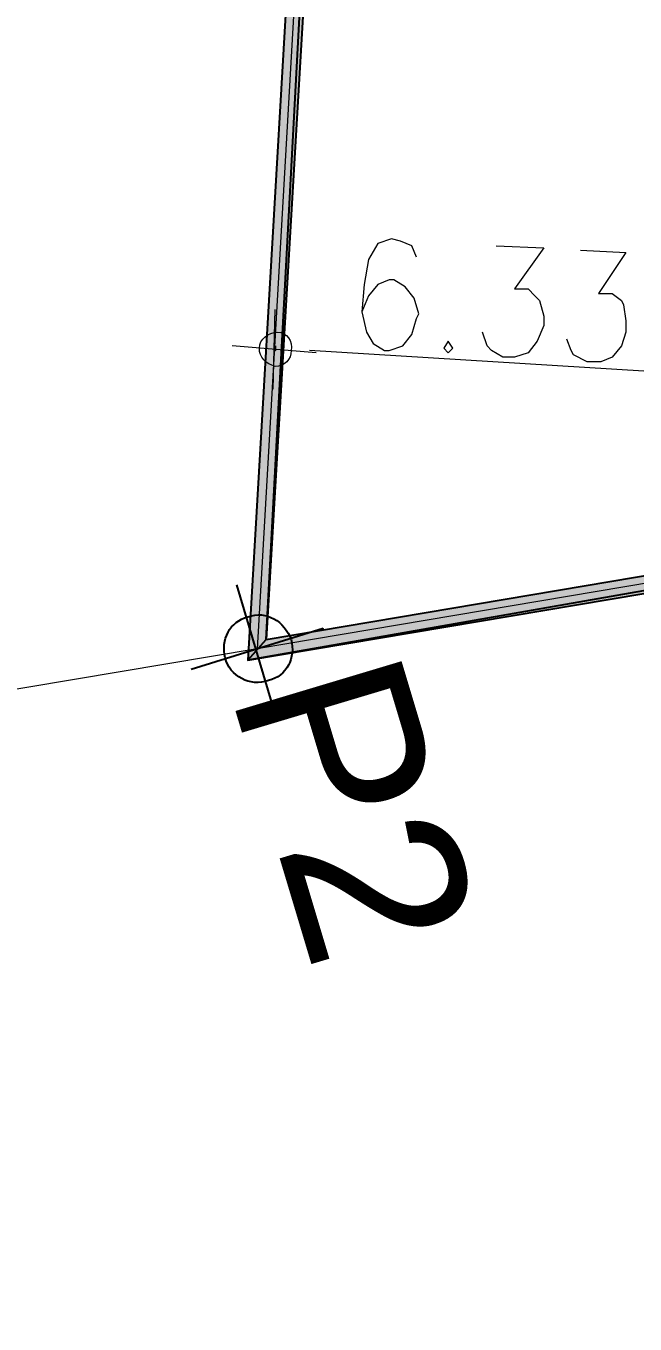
# Model space of a CAD drawing. Header units: millimetres. Extents: x 2928 to 3112, y 1220 to 1280.
# Drawn here: x 2998.357 to 2999.249, y 1260.569 to 1262.469 of the extents above; entities that cross this region are included whole.
import ezdxf

# ---------------------------------------------------------------- set-up
doc = ezdxf.new("R2010")
doc.units = ezdxf.units.MM
doc.styles.add('Arial$001', font='arial.ttf', dxfattribs={"height": 3.564})

msp = doc.modelspace()

# ---------------------------------------------------------------- hatches: boundary and pattern name
at = {"true_color": 0xdd0000}
h = msp.add_hatch(color=12, dxfattribs=at)
h.paths.add_polyline_path([(3002.98886, 1267.45733), (3002.96553, 1267.46066), (3002.68219, 1262.21392)])
h.paths.add_polyline_path([(3002.96553, 1267.46066), (3002.68219, 1262.21392), (3002.65886, 1262.23725)])
h.paths.add_polyline_path([(3002.68219, 1262.21392), (3002.65886, 1262.23725), (2998.68214, 1261.54058)])
h.paths.add_polyline_path([(3002.65886, 1262.23725), (2998.68214, 1261.54058), (2998.7088, 1261.57058)])
h.paths.add_polyline_path([(2998.68214, 1261.54058), (2998.7088, 1261.57058), (2998.98881, 1266.80065)])
h.paths.add_polyline_path([(2998.7088, 1261.57058), (2998.98881, 1266.80065), (2999.01547, 1266.77732)])
h.paths.add_polyline_path([(2998.98881, 1266.80065), (2999.01547, 1266.77732), (3002.97553, 1267.47066)])
h.paths.add_polyline_path([(2999.01547, 1266.77732), (3002.97553, 1267.47066), (3002.97886, 1267.44733)])

# ---------------------------------------------------------------- linework, layer by layer
at = {"color": 7, "linetype": 'Continuous', "lineweight": 5, "true_color": 0x000007}
msp.add_lwpolyline([(2999.00214, 1266.79065), (3002.97886, 1267.46066), (3002.66886, 1262.22725), (2998.69547, 1261.55724)], dxfattribs=at)
at = {"color": 12, "linetype": 'Continuous', "lineweight": -2, "true_color": 0xdd0000}
for points in [[(2998.68214, 1261.54058), (2998.7088, 1261.57058), (2998.98881, 1266.80065)], [(2998.7088, 1261.57058), (2998.98881, 1266.80065), (2999.01547, 1266.77732)], [(3002.68219, 1262.21392), (3002.65886, 1262.23725), (2998.68214, 1261.54058)], [(3002.65886, 1262.23725), (2998.68214, 1261.54058), (2998.7088, 1261.57058)]]:
    msp.add_lwpolyline(points, close=True, dxfattribs=at)
at = {"color": 252, "linetype": 'Continuous', "lineweight": 5, "true_color": 0x989898}
for points in [[(2997.14878, 1261.29724), (2997.29878, 1263.74394), (2998.82881, 1263.87728), (2998.69547, 1261.55724)], [(2996.73878, 1254.68381), (3002.65553, 1256.53051), (3002.58219, 1260.7139), (3002.66886, 1262.22725), (2998.69547, 1261.55724), (2997.14878, 1261.29724)]]:
    msp.add_lwpolyline(points, close=True, dxfattribs=at)
at = {"color": 7, "linetype": 'Continuous', "lineweight": 9, "true_color": 0x000007}
for points in [[(2998.92881, 1262.13059), (2998.92214, 1262.14725), (2998.90547, 1262.15392), (2998.89214, 1262.15725), (2998.87214, 1262.15059), (2998.85881, 1262.12725), (2998.85214, 1262.09059), (2998.84881, 1262.05058), (2998.85547, 1262.02058), (2998.86547, 1262.00392), (2998.88214, 1261.99392), (2998.88881, 1261.99392), (2998.90881, 1262.00058), (2998.92214, 1262.01725), (2998.92881, 1262.04058), (2998.93214, 1262.04725), (2998.92547, 1262.07059), (2998.91214, 1262.08725), (2998.89547, 1262.09725), (2998.88881, 1262.09725), (2998.87214, 1262.09059), (2998.85881, 1262.07392), (2998.84881, 1262.05058)], [(2999.04548, 1262.14725), (2999.11548, 1262.14392), (2999.07214, 1262.08392), (2999.09214, 1262.08392), (2999.10214, 1262.07392), (2999.10881, 1262.06725), (2999.11548, 1262.04392), (2999.11548, 1262.03058), (2999.10548, 1262.00725), (2999.09214, 1261.99058), (2999.07214, 1261.98392), (2999.05548, 1261.98392), (2999.03881, 1261.99392), (2999.03214, 1262.00058), (2999.02547, 1262.02058)], [(2999.16881, 1262.14059), (2999.23548, 1262.13725), (2999.19548, 1262.07725), (2999.21548, 1262.07725), (2999.22881, 1262.06725), (2999.23214, 1262.06058), (2999.23548, 1262.03725), (2999.23548, 1262.02058), (2999.22881, 1262.00058), (2999.21548, 1261.98392), (2999.19881, 1261.97725), (2999.17881, 1261.97725), (2999.15881, 1261.98725), (2999.15548, 1261.99392), (2999.14881, 1262.01058)]]:
    msp.add_lwpolyline(points, dxfattribs=at)
at = {"color": 252, "linetype": 'Continuous', "lineweight": 5, "true_color": 0x989898}
for points in [[(2998.7188, 1261.93725), (2998.72214, 1262.05392), (2998.72214, 1262.05392)], [(2998.78214, 1261.99058), (2998.6588, 1262.00058), (2998.6588, 1262.00058)]]:
    msp.add_lwpolyline(points, dxfattribs=at)
at = {"color": 253, "linetype": 'Continuous', "lineweight": -2, "true_color": 0x9a9a9a}
msp.add_lwpolyline([(2998.72214, 1262.00058), (2998.72214, 1261.99392), (2998.72214, 1261.99392)], dxfattribs=at)
at = {"color": 7, "linetype": 'Continuous', "lineweight": 9, "true_color": 0x000007}
msp.add_lwpolyline([(2998.97547, 1262.00725), (2998.96881, 1261.99725), (2998.97547, 1261.99058), (2998.98214, 1261.99725)], close=True, dxfattribs=at)
at = {"color": 8, "linetype": 'Continuous', "lineweight": 5, "true_color": 0x767676}
msp.add_lwpolyline([(2999.30881, 1261.96058), (2998.77214, 1261.99392), (2998.77214, 1261.99392)], dxfattribs=at)
at = {"color": 7, "linetype": 'Continuous', "lineweight": -2, "true_color": 0x000007}
for points in [[(2998.66547, 1261.65058), (2998.72214, 1261.46058), (2998.72214, 1261.46058)], [(2998.5988, 1261.52724), (2998.79214, 1261.58724), (2998.79214, 1261.58724)]]:
    msp.add_lwpolyline(points, dxfattribs=at)
at = {"color": 252, "linetype": 'Continuous', "lineweight": 5, "true_color": 0x989898}
msp.add_open_spline([(2998.6988, 1261.99725), (2998.6988, 1261.98392), (2998.7088, 1261.97392), (2998.72214, 1261.97058), (2998.72214, 1261.97058), (2998.73547, 1261.97058), (2998.74547, 1261.98058), (2998.74547, 1261.99392), (2998.74547, 1261.99392), (2998.7488, 1262.00725), (2998.7388, 1262.02058), (2998.72547, 1262.02058), (2998.72547, 1262.02058), (2998.71214, 1262.02058), (2998.6988, 1262.01058), (2998.6988, 1261.99725)], degree=3, knots=[0, 0, 0, 0, 0.0625, 0.0625, 0.0625, 0.0625, 0.125, 0.125, 0.125, 0.125, 0.1875, 0.1875, 0.1875, 0.1875, 1, 1, 1, 1], dxfattribs=at)
at = {"color": 7, "linetype": 'Continuous', "lineweight": -2, "true_color": 0x000007}
msp.add_open_spline([(2998.71214, 1261.51058), (2998.7388, 1261.51724), (2998.75214, 1261.54391), (2998.74547, 1261.57058), (2998.74547, 1261.57058), (2998.73547, 1261.59725), (2998.7088, 1261.61391), (2998.68214, 1261.60391), (2998.68214, 1261.60391), (2998.65547, 1261.59725), (2998.64214, 1261.57058), (2998.6488, 1261.54391), (2998.6488, 1261.54391), (2998.65547, 1261.51724), (2998.68547, 1261.50058), (2998.71214, 1261.51058)], degree=3, knots=[0, 0, 0, 0, 0.0625, 0.0625, 0.0625, 0.0625, 0.125, 0.125, 0.125, 0.125, 0.1875, 0.1875, 0.1875, 0.1875, 1, 1, 1, 1], dxfattribs=at)

# ---------------------------------------------------------------- texts
at = {"color": 12, "true_color": 0xdd0000, "style": 'Arial$001'}
msp.add_text('P2', height=0.253869, rotation=286.69931, dxfattribs=at).set_placement((2998.65547, 1261.49391))

doc.saveas('drawing.dxf')
